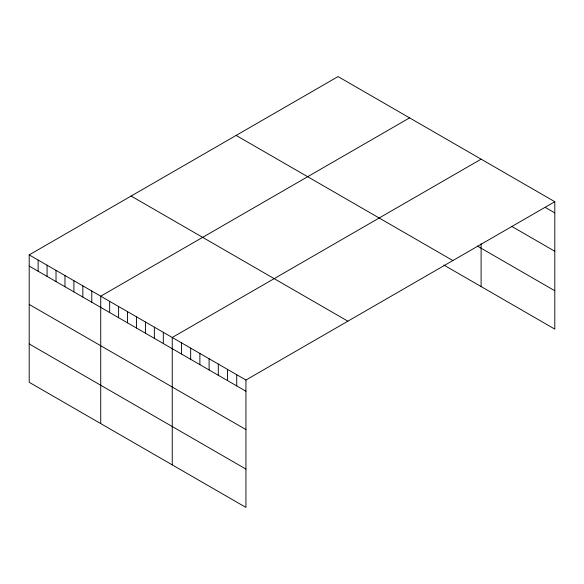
<?xml version="1.0" encoding="UTF-8"?>
<svg xmlns="http://www.w3.org/2000/svg" width="584" height="584" viewBox="0 0 584 584"><rect width="100%" height="100%" fill="white"/><g stroke="black" fill="none" stroke-linecap="round" stroke-linejoin="round"><path stroke-width="0.88" d="M29.2 254.894L245.937 380.031L245.937 507.423L29.2 382.294L29.2 254.894L338.063 76.577L554.8 201.706L554.8 329.106L443.855 265.048M409.588 117.873L100.725 296.19L100.725 423.582M481.106 159.162L172.243 337.486L172.243 464.879M245.937 380.031L554.8 201.706M545.587 207.59L554.8 212.904M511.81 226.431L554.8 251.251M477.384 246.061L554.8 290.759M236.14 135.422L452.877 260.552M131.123 196.049L347.86 321.185M29.2 266.092L245.937 391.229M29.2 304.439L245.937 429.569M29.2 343.947L245.937 469.076M481.106 243.725L481.106 286.562M236.724 374.709L236.724 385.907M227.512 369.395L227.512 380.593M218.299 364.073L218.299 375.271M209.094 358.758L209.094 369.957M199.881 353.437L199.881 364.635M190.669 348.122L190.669 359.321M181.456 342.801L181.456 353.999M163.308 332.325L163.308 343.516M154.366 327.164L154.366 338.355M145.423 321.996L145.423 333.194M136.488 316.835L136.488 328.033M127.546 311.673L127.546 322.872M118.603 306.512L118.603 317.711M109.661 301.351L109.661 312.549M91.783 291.029L91.783 302.227M82.84 285.868L82.84 297.066M73.905 280.707L73.905 291.905M64.963 275.546L64.963 286.744M56.02 270.385L56.02 281.576M47.078 265.224L47.078 276.414M38.142 260.062L38.142 271.253"/></g></svg>
